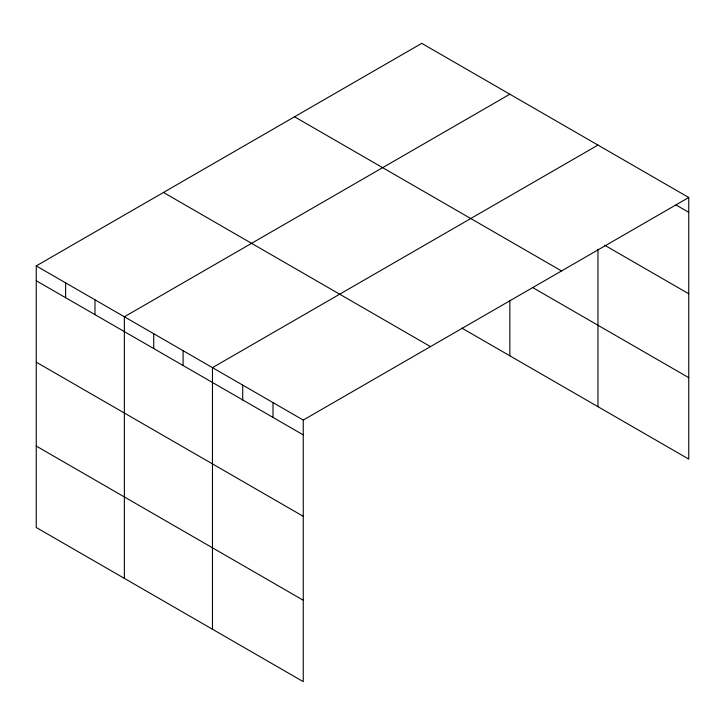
<?xml version="1.0" encoding="UTF-8"?>
<svg xmlns="http://www.w3.org/2000/svg" width="725" height="725" viewBox="0 0 725 725"><rect width="100%" height="100%" fill="white"/><g stroke="black" fill="none" stroke-linecap="round" stroke-linejoin="round"><path stroke-width="1.09" d="M36.25 265.903L303.258 420.065L303.258 681.654L36.25 527.501L36.25 265.903L421.742 43.346L688.75 197.499L688.75 459.097L461.888 328.117M509.856 94.214L124.365 316.78L124.365 578.369M597.971 145.082L212.47 367.647L212.47 629.246M303.258 420.065L688.75 197.499M676.062 205.003L688.75 212.325M604.804 245.295L688.75 293.761M294.531 116.788L561.54 270.942M532.377 287.381L688.75 377.662M163.46 192.46L430.469 346.613M36.25 280.738L303.258 434.891M36.25 362.165L303.258 516.318M36.25 446.065L303.258 600.228M597.971 249.173L597.971 406.68M509.856 300.386L509.856 355.812M272.999 402.593L272.999 417.419M242.73 385.12L242.73 399.946M183.099 350.692L183.099 365.518M153.736 333.736L153.736 348.562M94.993 299.824L94.993 314.65M65.622 282.868L65.622 297.694"/></g></svg>
